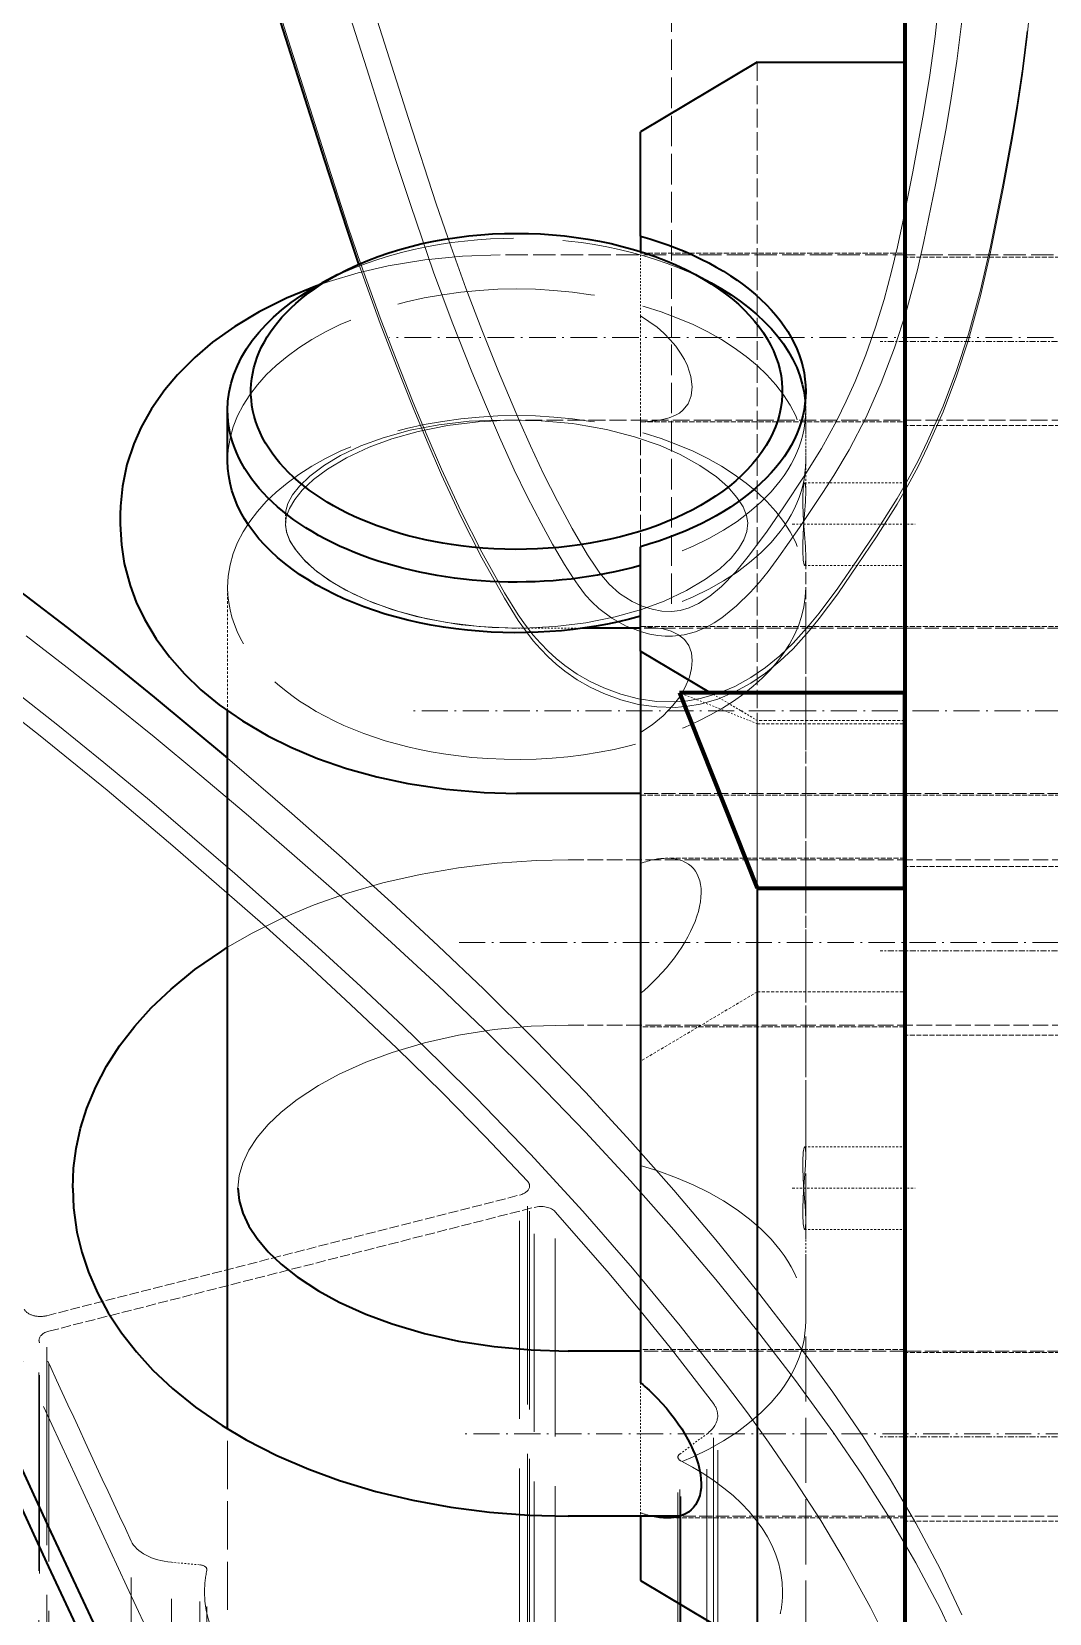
# Model space of a CAD drawing. Header units: millimetres. Extents: x 9871 to 39278, y 5493 to 26288.
# Drawn here: x 20398.8 to 20460.4, y 13012.9 to 13108.7 of the extents above; entities that cross this region are included whole.
import ezdxf

# ---------------------------------------------------------------- set-up
doc = ezdxf.new("R2010")
doc.units = ezdxf.units.MM
doc.linetypes.add('DASHDOT', pattern=[18.5, 12, -3, 0.5, -3])
doc.linetypes.add('DASHED', pattern=[15, 12, -3])

# ---------------------------------------------------------------- blocks, each defined once
blk = doc.blocks.new('A$C55E021B5')
at = {"color": 7, "linetype": 'DASHED', "lineweight": 13, "ltscale": 0.153949}
blk.add_line((1207.823, 1098.092), (1207.823, 1005.723), dxfattribs=at)
at = {"color": 7, "lineweight": 35, "ltscale": 0.2}
blk.add_line((1193.701, 1051.53), (1193.701, 931.53), dxfattribs=at)
at = {"color": 7, "lineweight": 140, "ltscale": 0.2}
blk.add_line((1193.701, 1051.53), (1193.701, 931.53), dxfattribs=at)
at = {"color": 7, "lineweight": 35, "ltscale": 0.014882}
for p, q in [((1202.63, 1038.976), (1193.701, 1038.976)), ((1202.63, 988.983), (1193.701, 988.983))]:
    blk.add_line(p, q, dxfattribs=at)
at = {"color": 7, "linetype": 'DASHED', "lineweight": 13, "ltscale": 0.063608}
blk.add_line((1193.701, 1038.976), (1193.701, 1000.811), dxfattribs=at)
at = {"color": 7, "linetype": 'DASHED', "lineweight": 13, "ltscale": 0.093789}
blk.add_line((1202.63, 1038.976), (1202.63, 982.703), dxfattribs=at)
at = {"color": 7, "lineweight": 35, "ltscale": 0.013712}
for p, q in [((1202.63, 1038.976), (1209.701, 1034.771)), ((1209.701, 947.06), (1202.63, 942.854))]:
    blk.add_line(p, q, dxfattribs=at)
at = {"color": 7, "lineweight": 35, "ltscale": 0.010525}
for p, q in [((1209.701, 1028.456), (1209.701, 1034.771)), ((1209.701, 1003.333), (1209.701, 1009.648))]:
    blk.add_line(p, q, dxfattribs=at)
at = {"color": 7, "lineweight": 35, "ltscale": 0.001567}
blk.add_line((1209.701, 1028.456), (1209.701, 1027.516), dxfattribs=at)
at = {"color": 7, "linetype": 'DASHED', "lineweight": 13, "ltscale": 0.006498}
blk.add_line((1209.701, 1027.516), (1209.701, 1023.617), dxfattribs=at)
at = {"color": 7, "linetype": 'DASHED', "lineweight": 13, "ltscale": 0.111666}
blk.add_line((1151.201, 1027.313), (1218.201, 1027.313), dxfattribs=at)
at = {"color": 7, "linetype": 'DASHED', "lineweight": 13, "ltscale": 0.025}
for p, q in [((1178.701, 1027.177), (1193.701, 1027.177)), ((1178.701, 1016.977), (1193.701, 1016.977)), ((1178.701, 1004.812), (1193.701, 1004.812)), ((1178.701, 994.612), (1193.701, 994.612)), ((1178.701, 990.284), (1193.701, 990.284)), ((1178.701, 980.084), (1193.701, 980.084)), ((1178.701, 960.858), (1193.701, 960.858)), ((1178.701, 950.658), (1193.701, 950.658))]:
    blk.add_line(p, q, dxfattribs=at)
at = {"color": 7, "linetype": 'DASHED', "lineweight": 13, "ltscale": 0.026667}
for p, q in [((1209.701, 1027.413), (1193.701, 1027.413)), ((1209.701, 1017.213), (1193.701, 1017.213)), ((1209.701, 1004.812), (1193.701, 1004.812)), ((1209.701, 994.612), (1193.701, 994.612)), ((1193.701, 980.587), (1209.701, 980.587)), ((1193.701, 961.049), (1209.701, 961.049))]:
    blk.add_line(p, q, dxfattribs=at)
at = {"color": 7, "lineweight": 35, "ltscale": 0.001802}
blk.add_line((1206.381, 1026.131), (1205.43, 1025.617), dxfattribs=at)
at = {"color": 7, "lineweight": 35, "ltscale": 0.001803}
blk.add_line((1228.023, 1026.131), (1228.974, 1025.616), dxfattribs=at)
at = {"color": 7, "linetype": 'DASHED', "lineweight": 13, "ltscale": 0.010592}
blk.add_line((1209.701, 1023.617), (1209.701, 1017.261), dxfattribs=at)
at = {"color": 7, "linetype": 'DASHDOT', "lineweight": 13, "ltscale": 0.134}
blk.add_line((1144.501, 1022.313), (1224.901, 1022.313), dxfattribs=at)
at = {"color": 7, "linetype": 'DASHDOT', "lineweight": 13, "ltscale": 0.03}
for p, q in [((1177.201, 1022.077), (1195.201, 1022.077)), ((1177.201, 985.185), (1195.201, 985.185)), ((1177.201, 955.758), (1195.201, 955.758))]:
    blk.add_line(p, q, dxfattribs=at)
at = {"color": 7, "linetype": 'DASHED', "lineweight": 13, "ltscale": 0.010049}
for p, q in [((1199.701, 1019.052), (1199.701, 1013.023)), ((1199.701, 968.808), (1199.701, 962.779))]:
    blk.add_line(p, q, dxfattribs=at)
at = {"color": 7, "linetype": 'DASHED', "lineweight": 13, "ltscale": 0.085}
blk.add_line((1167.201, 1017.313), (1218.201, 1017.313), dxfattribs=at)
at = {"color": 7, "linetype": 'DASHED', "lineweight": 13, "ltscale": 0.005113}
blk.add_line((1199.701, 1014.847), (1199.701, 1017.915), dxfattribs=at)
at = {"color": 7, "linetype": 'DASHED', "lineweight": 13, "ltscale": 7.97272e-05}
for p, q in [((1209.701, 1017.261), (1209.701, 1017.213)), ((1209.701, 994.66), (1209.701, 994.612))]:
    blk.add_line(p, q, dxfattribs=at)
at = {"color": 7, "linetype": 'DASHED', "lineweight": 13, "ltscale": 0.075057}
blk.add_line((1209.701, 1017.217), (1209.701, 972.183), dxfattribs=at)
at = {"color": 7, "lineweight": 35, "ltscale": 0.005113}
blk.add_line((1234.701, 1014.847), (1234.701, 1017.915), dxfattribs=at)
at = {"color": 7, "linetype": 'DASHED', "lineweight": 13, "ltscale": 0.010106}
for p, q in [((1199.764, 1013.513), (1193.701, 1013.513)), ((1199.764, 1008.513), (1193.701, 1008.513)), ((1199.764, 973.318), (1193.701, 973.318)), ((1199.764, 968.318), (1193.701, 968.318))]:
    blk.add_line(p, q, dxfattribs=at)
at = {"color": 7, "linetype": 'DASHED', "lineweight": 13, "ltscale": 0.000991058}
blk.add_line((1231.201, 1011.608), (1231.201, 1011.013), dxfattribs=at)
at = {"color": 7, "lineweight": 35, "ltscale": 0.000991058}
blk.add_line((1241.201, 1011.608), (1241.201, 1011.013), dxfattribs=at)
at = {"color": 7, "linetype": 'DASHDOT', "lineweight": 13, "ltscale": 0.012384}
for p, q in [((1200.512, 1011.013), (1193.082, 1011.013)), ((1200.512, 970.818), (1193.082, 970.818))]:
    blk.add_line(p, q, dxfattribs=at)
at = {"color": 7, "linetype": 'DASHED', "lineweight": 13, "ltscale": 0.060293}
blk.add_line((1199.701, 1009.003), (1199.701, 972.827), dxfattribs=at)
at = {"color": 7, "linetype": 'DASHED', "lineweight": 13, "ltscale": 0.328569}
blk.add_line((1199.701, 810.038), (1199.701, 1007.179), dxfattribs=at)
at = {"color": 7, "linetype": 'DASHED', "lineweight": 13, "ltscale": 0.012449}
blk.add_line((1234.701, 999.709), (1234.701, 1007.178), dxfattribs=at)
at = {"color": 7, "linetype": 'DASHED', "lineweight": 13, "ltscale": 0.070834}
for p, q in [((1167.201, 1004.713), (1209.701, 1004.713)), ((1167.201, 994.712), (1209.701, 994.712)), ((1167.201, 960.949), (1209.701, 960.949))]:
    blk.add_line(p, q, dxfattribs=at)
at = {"color": 7, "lineweight": 35, "ltscale": 0.005838}
blk.add_line((1209.701, 1004.713), (1213.204, 1004.713), dxfattribs=at)
at = {"color": 7, "linetype": 'DASHED', "lineweight": 13, "ltscale": 0.006662}
blk.add_line((1213.204, 1004.713), (1217.201, 1004.713), dxfattribs=at)
at = {"color": 7, "lineweight": 35, "ltscale": 0.008222}
blk.add_line((1209.701, 1003.333), (1205.461, 1000.811), dxfattribs=at)
at = {"color": 7, "lineweight": 35, "ltscale": 0.073831}
blk.add_line((1209.701, 1003.333), (1209.701, 959.035), dxfattribs=at)
at = {"color": 7, "lineweight": 35, "ltscale": 0.022745}
blk.add_line((1207.348, 1000.811), (1193.701, 1000.811), dxfattribs=at)
at = {"color": 7, "lineweight": 35, "ltscale": 0.019714}
blk.add_line((1193.701, 988.983), (1193.701, 1000.811), dxfattribs=at)
at = {"color": 7, "lineweight": 140, "ltscale": 0.022745}
blk.add_line((1193.701, 1000.811), (1207.348, 1000.811), dxfattribs=at)
at = {"color": 7, "lineweight": 140, "ltscale": 0.019714}
blk.add_line((1193.701, 988.983), (1193.701, 1000.811), dxfattribs=at)
at = {"color": 7, "linetype": 'DASHED', "lineweight": 13, "ltscale": 0.00549}
blk.add_line((1205.461, 1000.811), (1202.63, 999.127), dxfattribs=at)
at = {"color": 7, "lineweight": 35, "ltscale": 0.021225}
blk.add_line((1202.63, 988.983), (1207.348, 1000.811), dxfattribs=at)
at = {"color": 7, "linetype": 'DASHED', "lineweight": 13, "ltscale": 0.008465}
blk.add_line((1202.63, 998.93), (1207.348, 1000.811), dxfattribs=at)
at = {"color": 7, "lineweight": 140, "ltscale": 0.021225}
blk.add_line((1207.348, 1000.811), (1202.63, 988.983), dxfattribs=at)
at = {"color": 7, "linetype": 'DASHDOT', "lineweight": 13, "ltscale": 0.132001}
for p, q in [((1144.601, 999.712), (1223.802, 999.712)), ((1141.479, 955.949), (1220.68, 955.949))]:
    blk.add_line(p, q, dxfattribs=at)
at = {"color": 7, "linetype": 'DASHED', "lineweight": 13, "ltscale": 0.014882}
for p, q in [((1193.701, 999.127), (1202.63, 999.127)), ((1202.63, 998.93), (1193.701, 998.93)), ((1202.63, 982.703), (1193.701, 982.703))]:
    blk.add_line(p, q, dxfattribs=at)
at = {"color": 7, "linetype": 'DASHED', "lineweight": 13, "ltscale": 0.016908}
blk.add_line((1202.63, 999.127), (1202.63, 988.983), dxfattribs=at)
at = {"color": 7, "linetype": 'DASHED', "lineweight": 13, "ltscale": 0.016579}
blk.add_line((1202.63, 998.93), (1202.63, 988.983), dxfattribs=at)
at = {"color": 7, "lineweight": 35, "ltscale": 0.072446}
blk.add_line((1234.701, 956.242), (1234.701, 999.709), dxfattribs=at)
at = {"color": 7, "linetype": 'DASHED', "lineweight": 13, "ltscale": 0.006248}
blk.add_line((1209.701, 998.409), (1209.701, 994.66), dxfattribs=at)
at = {"color": 7, "lineweight": 35, "ltscale": 0.0125}
blk.add_line((1209.701, 994.712), (1217.201, 994.712), dxfattribs=at)
at = {"color": 7, "linetype": 'DASHED', "lineweight": 13, "ltscale": 0.07813}
for p, q in [((1214.079, 990.687), (1167.201, 990.687)), ((1214.079, 980.687), (1167.201, 980.687))]:
    blk.add_line(p, q, dxfattribs=at)
at = {"color": 7, "linetype": 'DASHED', "lineweight": 13, "ltscale": 0.023994}
for p, q in [((1193.701, 990.787), (1208.097, 990.787)), ((1193.701, 950.849), (1208.097, 950.849))]:
    blk.add_line(p, q, dxfattribs=at)
at = {"color": 7, "linetype": 'DASHED', "lineweight": 13, "ltscale": 0.076881}
blk.add_line((1193.701, 988.983), (1193.701, 942.854), dxfattribs=at)
at = {"color": 7, "lineweight": 140, "ltscale": 0.014882}
blk.add_line((1202.63, 988.983), (1193.701, 988.983), dxfattribs=at)
at = {"color": 7, "lineweight": 35, "ltscale": 0.076881}
blk.add_line((1202.63, 988.983), (1202.63, 942.854), dxfattribs=at)
at = {"color": 7, "linetype": 'DASHDOT', "lineweight": 13, "ltscale": 0.132204}
blk.add_line((1220.689, 985.687), (1141.367, 985.687), dxfattribs=at)
at = {"color": 7, "linetype": 'DASHED', "lineweight": 13, "ltscale": 0.013712}
blk.add_line((1202.63, 982.703), (1209.701, 978.498), dxfattribs=at)
at = {"color": 7, "linetype": 'DASHED', "lineweight": 13}
for p, q in [((1216.541, 312.721), (1216.541, 971.23)), ((1216.417, 312.418), (1216.417, 970.944)), ((1217.023, 311.841), (1217.023, 970.397)), ((1214.86, 310.775), (1214.86, 969.387)), ((1216.136, 311.056), (1216.136, 969.653)), ((1245.651, 304.191), (1245.651, 963.093)), ((1245.514, 303.22), (1245.514, 962.157)), ((1246.085, 302.492), (1246.085, 961.455)), ((1246.12, 302.653), (1246.12, 961.611)), ((1205.286, 298.696), (1205.286, 957.772)), ((1205.027, 297.952), (1205.027, 957.047)), ((1205.688, 296.808), (1205.688, 955.929)), ((1207.261, 295.15), (1207.261, 954.303)), ((1207.327, 295.57), (1207.327, 954.716)), ((1207.437, 295.38), (1207.437, 954.53)), ((1240.537, 290.236), (1240.537, 949.451)), ((1238.105, 288.944), (1238.105, 948.166)), ((1235.955, 288.49), (1235.955, 947.714)), ((1235.959, 288.453), (1235.959, 947.677)), ((1236.379, 288.785), (1236.379, 948.008)), ((1201.096, 287.148), (1201.096, 946.373)), ((1236.097, 287.148), (1236.097, 946.374))]:
    blk.add_line(p, q, dxfattribs=at)
at = {"color": 7, "linetype": 'DASHED', "lineweight": 13, "ltscale": 0.049241}
blk.add_line((1245.651, 963.093), (1217.023, 970.397), dxfattribs=at)
at = {"color": 7, "linetype": 'DASHED', "lineweight": 13, "ltscale": 0.050532}
blk.add_line((1245.514, 962.157), (1216.136, 969.653), dxfattribs=at)
at = {"color": 7, "lineweight": 35, "ltscale": 0.007297}
blk.add_line((1209.701, 960.949), (1214.079, 960.949), dxfattribs=at)
at = {"color": 7, "linetype": 'DASHED', "lineweight": 13, "ltscale": 0.008716}
blk.add_line((1209.701, 959.035), (1209.701, 953.805), dxfattribs=at)
at = {"color": 7, "linetype": 'DASHED', "lineweight": 13, "ltscale": 0.003398}
blk.add_line((1207.327, 954.716), (1205.688, 955.929), dxfattribs=at)
at = {"color": 7, "linetype": 'DASHED', "lineweight": 13, "ltscale": 0.243674}
blk.add_line((1234.701, 810.037), (1234.701, 956.242), dxfattribs=at)
at = {"color": 7, "linetype": 'DASHED', "lineweight": 13, "ltscale": 0.004403}
blk.add_line((1209.701, 953.805), (1209.701, 951.163), dxfattribs=at)
at = {"color": 7, "linetype": 'DASHED', "lineweight": 13, "ltscale": 0.066912}
blk.add_line((1167.201, 950.949), (1207.348, 950.949), dxfattribs=at)
at = {"color": 7, "lineweight": 35, "ltscale": 0.011218}
blk.add_line((1207.348, 950.949), (1214.079, 950.949), dxfattribs=at)
at = {"color": 7, "linetype": 'DASHED', "lineweight": 13, "ltscale": 0.000357056}
blk.add_line((1209.701, 951.163), (1209.701, 950.949), dxfattribs=at)
at = {"color": 7, "lineweight": 35, "ltscale": 0.006482}
blk.add_line((1209.701, 950.949), (1209.701, 947.06), dxfattribs=at)
at = {"color": 7, "linetype": 'DASHED', "lineweight": 13, "ltscale": 0.00289}
blk.add_line((1238.105, 948.166), (1236.379, 948.008), dxfattribs=at)
at = {"color": 7, "linetype": 'DASHED', "lineweight": 13}
for points in [[(1207.762, 1004.234), (1208.2, 1004.236), (1208.645, 1004.275), (1209.145, 1004.362), (1209.644, 1004.492), (1210.571, 1004.845), (1211.445, 1005.325), (1212.233, 1005.915), (1212.645, 1006.305), (1213.023, 1006.723), (1213.481, 1007.314), (1213.765, 1007.724), (1214.298, 1008.568), (1215.028, 1009.809), (1215.722, 1011.069), (1216.554, 1012.679), (1217.343, 1014.309), (1218.233, 1016.271), (1219.084, 1018.251), (1219.905, 1020.244), (1221.095, 1023.25), (1222.226, 1026.276), (1223.635, 1030.357), (1224.527, 1033.094), (1226.267, 1038.584), (1228.241, 1044.758)], [(1207.596, 1000.263), (1208.719, 1000.287), (1209.823, 1000.443), (1210.897, 1000.716), (1211.932, 1001.097), (1212.751, 1001.484), (1213.536, 1001.936), (1214.283, 1002.451), (1214.807, 1002.873), (1215.301, 1003.323), (1215.763, 1003.799), (1216.191, 1004.293), (1216.666, 1004.908), (1217.099, 1005.528), (1217.933, 1006.864), (1219.315, 1009.317), (1220.579, 1011.812), (1221.746, 1014.334), (1222.623, 1016.359), (1223.464, 1018.388), (1224.484, 1020.938), (1225.469, 1023.51), (1226.638, 1026.764), (1227.395, 1028.993), (1228.812, 1033.372), (1231.166, 1040.783), (1233.529, 1048.209)], [(1186.287, 1040.885), (1186.575, 1038.589), (1186.918, 1036.307), (1187.18, 1034.75), (1187.748, 1031.66), (1188.513, 1027.822), (1189.121, 1025.17), (1189.846, 1022.512), (1190.563, 1020.316), (1191.385, 1018.152), (1192.316, 1016.031), (1192.901, 1014.841), (1193.516, 1013.688), (1194.165, 1012.562), (1195.411, 1010.588), (1196.555, 1008.884), (1197.763, 1007.137), (1198.882, 1005.634), (1199.489, 1004.89), (1200.468, 1003.813), (1201.266, 1003.05), (1202.128, 1002.34), (1203.022, 1001.725), (1203.984, 1001.193), (1205.01, 1000.763), (1206.093, 1000.456), (1206.839, 1000.327), (1207.596, 1000.263)], [(1190.195, 1041.944), (1190.55, 1039.038), (1190.933, 1036.533), (1191.22, 1034.869), (1191.841, 1031.55), (1192.54, 1028.122), (1192.932, 1026.415), (1193.614, 1023.869), (1194.315, 1021.697), (1195.125, 1019.563), (1196.046, 1017.492), (1197.074, 1015.507), (1197.997, 1013.95), (1198.653, 1012.923), (1200.068, 1010.818), (1201.317, 1009.03), (1201.982, 1008.147), (1202.501, 1007.507), (1203.038, 1006.897), (1203.881, 1006.059), (1204.771, 1005.341), (1205.235, 1005.038), (1205.712, 1004.777), (1206.369, 1004.501), (1207.052, 1004.317), (1207.762, 1004.234)], [(1191.562, 1043.385), (1191.866, 1040.535), (1192.188, 1038.203), (1192.566, 1035.872), (1193.213, 1032.354), (1193.819, 1029.309), (1194.146, 1027.805), (1194.501, 1026.315), (1194.959, 1024.615), (1195.477, 1022.934), (1196.062, 1021.274), (1196.715, 1019.646), (1197.247, 1018.455), (1197.814, 1017.297), (1198.75, 1015.595), (1199.785, 1013.929), (1201.028, 1012.068), (1202.04, 1010.595), (1203.094, 1009.155), (1203.936, 1008.134), (1204.796, 1007.248), (1205.501, 1006.658), (1206.199, 1006.206), (1206.754, 1005.948), (1207.301, 1005.788), (1207.823, 1005.723)], [(1185.999, 1043.57), (1186.287, 1040.546), (1186.575, 1038.25), (1186.918, 1035.967), (1187.18, 1034.41), (1187.748, 1031.321), (1188.513, 1027.483), (1189.121, 1024.831), (1189.846, 1022.173), (1190.563, 1019.977), (1191.385, 1017.813), (1192.316, 1015.692), (1192.901, 1014.502), (1193.516, 1013.348), (1194.165, 1012.223), (1195.411, 1010.249), (1196.555, 1008.545), (1197.763, 1006.797), (1198.882, 1005.295), (1199.489, 1004.551), (1200.468, 1003.473), (1201.266, 1002.71), (1202.128, 1002), (1203.022, 1001.385), (1203.984, 1000.853), (1205.01, 1000.424), (1206.093, 1000.117), (1206.839, 999.988), (1207.596, 999.923)], [(1220.273, 1025.306), (1221.194, 1027.847), (1222.072, 1030.407), (1223.745, 1035.58), (1226.468, 1044.134)], [(1246.898, 1004.252), (1244.404, 1002.338), (1241.948, 1000.405), (1239.139, 998.137), (1236.373, 995.846), (1233.573, 993.473), (1230.806, 991.08), (1227.769, 988.401), (1224.773, 985.695), (1221.954, 983.081), (1219.193, 980.446), (1216.056, 977.34), (1213.031, 974.208), (1210.304, 971.256), (1207.674, 968.281), (1205.138, 965.283), (1202.67, 962.232), (1200.308, 959.165), (1198.051, 956.057), (1196.268, 953.435), (1194.588, 950.788), (1193.033, 948.127), (1191.567, 945.359), (1190.247, 942.57)], [(1247.532, 1000.855), (1244.983, 998.846), (1242.188, 996.585), (1239.429, 994.296), (1234.265, 989.874), (1229.24, 985.411), (1226.625, 983.015), (1224.057, 980.601), (1221.829, 978.448), (1219.656, 976.287), (1216.354, 972.868), (1213.199, 969.431), (1210.183, 965.97), (1207.295, 962.479), (1204.549, 958.975), (1203.231, 957.212), (1201.956, 955.442), (1200.328, 953.074), (1198.794, 950.699), (1197.363, 948.317), (1195.781, 945.426), (1195.052, 943.975)], [(1237.306, 939.199), (1240.805, 946.698), (1247.754, 961.706)], [(1292.613, 1028.381), (1287.605, 1025.668), (1283.199, 1023.189), (1278.867, 1020.664), (1274.607, 1018.095), (1270.42, 1015.483), (1266.306, 1012.83), (1262.267, 1010.137), (1258.311, 1007.403), (1254.442, 1004.627), (1250.189, 1001.442), (1246.045, 998.201), (1241.994, 994.9), (1238.01, 991.538), (1232.572, 986.788), (1229.893, 984.375), (1227.253, 981.942), (1224.445, 979.281), (1221.717, 976.606), (1219.082, 973.923), (1216.541, 971.23)], [(1207.596, 999.923), (1208.719, 999.948), (1209.823, 1000.104), (1210.897, 1000.377), (1211.932, 1000.757), (1212.751, 1001.145), (1213.536, 1001.597), (1214.283, 1002.112), (1214.807, 1002.533), (1215.301, 1002.984), (1215.763, 1003.46), (1216.191, 1003.954), (1216.666, 1004.569), (1217.099, 1005.188), (1217.933, 1006.525), (1219.315, 1008.977), (1220.579, 1011.473), (1221.746, 1013.995), (1222.623, 1016.019), (1223.464, 1018.048), (1224.484, 1020.599), (1225.469, 1023.171), (1226.751, 1026.751)], [(1218.201, 1027.313), (1220.488, 1027.239), (1222.756, 1027.016), (1224.985, 1026.645), (1226.798, 1026.222), (1228.561, 1025.697), (1229.249, 1025.459)], [(1207.823, 1005.723), (1208.404, 1005.747), (1208.998, 1005.86), (1209.608, 1006.057), (1210.207, 1006.329), (1210.982, 1006.823), (1211.605, 1007.381), (1212.167, 1008.051), (1212.416, 1008.401), (1212.906, 1009.162), (1213.845, 1010.76), (1214.729, 1012.396), (1215.565, 1014.062), (1216.361, 1015.755), (1217.024, 1017.244), (1218.294, 1020.262), (1219.303, 1022.778), (1220.273, 1025.306)], [(1209.701, 1023.617), (1209.19, 1023.292), (1208.702, 1022.931), (1208.287, 1022.573), (1207.901, 1022.183), (1207.569, 1021.791), (1207.273, 1021.373), (1207.047, 1020.988), (1206.858, 1020.59), (1206.651, 1019.955), (1206.569, 1019.329), (1206.626, 1018.773), (1206.816, 1018.294), (1207.129, 1017.912), (1207.347, 1017.743), (1207.59, 1017.605), (1207.967, 1017.454), (1208.376, 1017.348), (1208.801, 1017.279), (1209.701, 1017.217)], [(1220.564, 1004.925), (1218.681, 1004.753), (1216.768, 1004.716), (1214.864, 1004.814), (1213.005, 1005.046), (1211.229, 1005.402), (1209.635, 1005.852), (1208.266, 1006.355), (1206.911, 1006.989), (1205.759, 1007.675), (1204.908, 1008.313), (1204.222, 1008.964), (1203.767, 1009.523), (1203.443, 1010.065), (1203.255, 1010.576), (1203.203, 1011.089), (1203.281, 1011.547), (1203.491, 1012.055), (1203.864, 1012.636), (1204.422, 1013.269), (1205.108, 1013.876), (1206.101, 1014.572), (1207.308, 1015.239), (1208.509, 1015.769), (1210.068, 1016.309), (1211.767, 1016.746), (1213.573, 1017.065), (1213.838, 1017.101)], [(1213.838, 1017.101), (1215.722, 1017.273), (1217.634, 1017.31), (1219.538, 1017.211), (1221.397, 1016.98), (1223.173, 1016.623), (1224.767, 1016.174), (1226.136, 1015.671), (1227.492, 1015.036), (1228.643, 1014.35), (1229.494, 1013.713), (1230.18, 1013.062), (1230.636, 1012.503), (1230.959, 1011.961), (1231.147, 1011.449), (1231.199, 1010.936), (1231.121, 1010.479), (1230.912, 1009.97), (1230.538, 1009.39), (1229.98, 1008.757), (1229.294, 1008.15), (1228.301, 1007.454), (1227.094, 1006.787), (1225.894, 1006.257), (1224.334, 1005.716), (1222.635, 1005.279), (1220.829, 1004.96), (1220.564, 1004.925)], [(1218.201, 1017.313), (1220.072, 1017.244), (1221.902, 1017.037), (1223.652, 1016.702), (1225.283, 1016.248), (1226.636, 1015.748), (1227.874, 1015.162), (1228.832, 1014.592), (1229.724, 1013.925), (1230.348, 1013.321), (1230.773, 1012.781), (1231.051, 1012.274), (1231.185, 1011.818), (1231.201, 1011.608)], [(1199.764, 1013.513), (1199.768, 1013.512), (1199.774, 1013.509), (1199.781, 1013.501), (1199.796, 1013.474), (1199.851, 1013.185), (1199.88, 1012.635), (1199.877, 1012.18), (1199.828, 1011.175), (1199.722, 1009.632), (1199.701, 1009.003)], [(1199.701, 1013.023), (1199.72, 1013.395), (1199.742, 1013.489)], [(1199.764, 1008.513), (1199.768, 1008.513), (1199.774, 1008.517), (1199.781, 1008.525), (1199.796, 1008.551), (1199.851, 1008.841), (1199.88, 1009.391), (1199.877, 1009.846), (1199.828, 1010.85), (1199.722, 1012.394), (1199.701, 1013.023)], [(1231.201, 1011.013), (1231.134, 1010.524), (1230.948, 1010.042), (1230.615, 1009.494), (1230.094, 1008.872), (1229.413, 1008.246), (1228.576, 1007.631), (1227.542, 1007.016), (1226.212, 1006.386), (1224.763, 1005.85), (1223.276, 1005.428), (1221.423, 1005.05), (1219.479, 1004.809), (1217.487, 1004.714), (1217.201, 1004.713)], [(1199.701, 1009.003), (1199.72, 1008.63), (1199.742, 1008.536)], [(1209.701, 1004.809), (1208.775, 1004.744), (1208.337, 1004.67), (1207.84, 1004.528), (1207.397, 1004.315), (1207.047, 1004.035), (1206.783, 1003.672), (1206.621, 1003.231), (1206.569, 1002.764), (1206.612, 1002.265), (1206.74, 1001.752), (1206.991, 1001.146), (1207.329, 1000.567), (1207.739, 1000.025), (1208.331, 999.412), (1208.991, 998.874), (1209.701, 998.409)], [(1234.7, 996.846), (1230.806, 993.492), (1227.769, 990.812), (1224.773, 988.107), (1221.954, 985.493), (1219.193, 982.857), (1216.056, 979.751), (1213.031, 976.619), (1210.304, 973.668), (1207.674, 970.693), (1205.138, 967.695), (1202.67, 964.643), (1200.308, 961.577), (1198.051, 958.469), (1196.268, 955.846), (1194.588, 953.199), (1193.033, 950.538), (1191.567, 947.771), (1190.247, 944.981)], [(1234.701, 985.394), (1233.217, 986.249), (1231.435, 987.135), (1229.461, 987.966), (1227.504, 988.656), (1225.304, 989.293), (1223.04, 989.812), (1220.724, 990.211), (1218.37, 990.49), (1215.991, 990.648), (1214.079, 990.687)], [(1234.079, 970.818), (1234.006, 971.572), (1233.787, 972.329), (1233.41, 973.118), (1232.911, 973.875), (1232.238, 974.67), (1231.457, 975.419), (1230.492, 976.186), (1229.201, 977.034), (1227.946, 977.72), (1226.335, 978.449), (1224.746, 979.037), (1222.789, 979.615), (1220.715, 980.077), (1218.552, 980.413), (1216.331, 980.618), (1214.079, 980.687)], [(1199.764, 973.318), (1199.768, 973.317), (1199.774, 973.313), (1199.781, 973.306), (1199.796, 973.279), (1199.851, 972.99), (1199.88, 972.44), (1199.877, 971.985), (1199.828, 970.98), (1199.722, 969.437), (1199.701, 968.808)], [(1199.701, 972.827), (1199.72, 973.2), (1199.742, 973.294)], [(1199.764, 968.318), (1199.768, 968.318), (1199.774, 968.322), (1199.781, 968.33), (1199.796, 968.356), (1199.851, 968.646), (1199.88, 969.196), (1199.877, 969.651), (1199.828, 970.655), (1199.722, 972.199), (1199.701, 972.827)], [(1214.86, 969.387), (1211.716, 965.796), (1209.739, 963.434), (1207.819, 961.057), (1205.286, 957.772)], [(1199.701, 968.808), (1199.72, 968.435), (1199.742, 968.341)]]:
    blk.add_lwpolyline(points, dxfattribs=at)
at = {"color": 7, "lineweight": 35}
for points in [[(1226.751, 1026.751), (1227.467, 1028.873), (1228.812, 1033.033), (1231.166, 1040.443), (1233.529, 1047.87), (1234.86, 1052.22), (1237.084, 1059.861), (1239.851, 1069.792)], [(1302.45, 1040.062), (1297.369, 1037.561), (1291.119, 1034.375), (1285.081, 1031.147), (1279.176, 1027.838), (1273.398, 1024.446), (1268.336, 1021.346), (1263.361, 1018.176), (1258.508, 1014.96), (1254.555, 1012.238), (1250.682, 1009.472), (1246.898, 1006.664), (1244.404, 1004.75), (1241.948, 1002.817), (1239.139, 1000.548), (1234.7, 996.846)], [(1242.671, 944.224), (1245.515, 950.299), (1252.534, 965.513)], [(1242.671, 941.812), (1245.515, 947.887), (1252.534, 963.102)], [(1229.249, 1025.459), (1231.143, 1024.691), (1232.79, 1023.872), (1234.269, 1022.986), (1235.605, 1022.029), (1236.69, 1021.111), (1237.74, 1020.057), (1238.504, 1019.147), (1239.311, 1017.99), (1239.935, 1016.878), (1240.38, 1015.879), (1240.794, 1014.632), (1241.073, 1013.315), (1241.191, 1012.097), (1241.201, 1011.608)], [(1241.201, 1011.013), (1241.134, 1009.762), (1240.956, 1008.622), (1240.603, 1007.298), (1240.227, 1006.296), (1239.731, 1005.257), (1239.022, 1004.071), (1238.221, 1002.983), (1237.307, 1001.946), (1236.312, 1000.99), (1235.206, 1000.081), (1233.8, 999.1), (1232.255, 998.196), (1230.877, 997.514), (1229.259, 996.836), (1227.494, 996.226), (1225.668, 995.718), (1223.794, 995.313), (1221.495, 994.964), (1219.16, 994.764), (1217.201, 994.712)], [(1244.079, 970.818), (1244.026, 972.03), (1243.871, 973.211), (1243.598, 974.447), (1243.217, 975.66), (1242.678, 976.954), (1242.027, 978.193), (1241.236, 979.427), (1240.317, 980.626), (1239.328, 981.725), (1238.127, 982.87), (1236.684, 984.044), (1235.059, 985.169), (1234.701, 985.394)], [(1234.079, 970.818), (1234.006, 970.063), (1233.787, 969.306), (1233.41, 968.517), (1232.911, 967.76), (1232.238, 966.966), (1231.457, 966.217), (1230.492, 965.449), (1229.201, 964.601), (1227.946, 963.916), (1226.335, 963.187), (1224.746, 962.599), (1222.789, 962.021), (1220.715, 961.559), (1218.552, 961.222), (1216.331, 961.017), (1214.079, 960.949)], [(1244.079, 970.818), (1244.028, 969.628), (1243.821, 968.154), (1243.531, 966.945), (1243.127, 965.735), (1242.579, 964.476), (1241.928, 963.274), (1241.127, 962.055), (1240.221, 960.896), (1239.225, 959.805), (1238.038, 958.687), (1236.634, 957.553), (1235.036, 956.451), (1233.572, 955.581), (1231.728, 954.637), (1229.781, 953.795), (1227.918, 953.115), (1225.735, 952.457), (1223.486, 951.915), (1221.182, 951.493), (1218.837, 951.191), (1216.465, 951.009), (1214.079, 950.949)]]:
    blk.add_lwpolyline(points, dxfattribs=at)
at = {"color": 7, "linetype": 'DASHED', "lineweight": 13}
for centre, radius, start, end in [((1199.774, 1013.483), 0.0318, 107.50158, 168.30638), ((1199.774, 1008.543), 0.0318, 191.69362, 252.49842), ((1217.793, 992.347), 12.668, 224.02942, 230.29976), ((1199.774, 973.288), 0.0318, 107.50158, 168.30638), ((1199.774, 968.348), 0.0318, 191.69362, 252.49842), ((175.52, 1448.866), 1176.298, 334.876875, 335.520975), ((1207.697, 956.668), 5.858, 282.45237, 289.99957)]:
    blk.add_arc(centre, radius, start, end, dxfattribs=at)
at = {"color": 7, "lineweight": 35}
for centre, radius, start, end in [((1217.793, 949.288), 12.668, 129.70023, 135.97058), ((1208.06, 954.944), 4.095, 270.50942, 282.6961)]:
    blk.add_arc(centre, radius, start, end, dxfattribs=at)
for centre, major_axis, ratio, start_param, end_param in [((1217.201, 1019.052), (16.086, 0), 0.594762, 0.832893, 2.308592), ((1217.201, 1019.052), (-17.5, 0), 0.594762, 5.1553, 6.283185), ((1217.201, 1019.052), (16.086, 0), 0.594762, 2.308592, 4.92441), ((1217.201, 1017.915), (17.5, 0), 0.594762, 2.308592, 3.086901), ((1217.201, 1019.052), (16.086, 0), 0.594762, 4.92441, 7.116078), ((1217.201, 1017.915), (17.5, 0), 0.594762, 6.283166, 7.116078), ((1217.201, 1019.052), (-17.5, 0), 0.594762, 0, 1.127885), ((1217.201, 1017.915), (17.5, 0), 0.594762, 4.269479, 6.283166), ((1217.201, 1014.847), (17.5, 0), 0.594762, 4.92441, 6.283166), ((1217.201, 1014.847), (17.5, 0), 0.594762, 4.269479, 4.92441), ((1211.13, 955.949), (4.554, 4.554), 0.504089, 1.603879, 3.608556)]:
    blk.add_ellipse(centre, major_axis=major_axis, ratio=ratio, start_param=start_param, end_param=end_param, dxfattribs=at)
at = {"color": 7, "linetype": 'DASHED', "lineweight": 13}
for centre, major_axis, ratio, start_param, end_param in [((1217.201, 1017.915), (17.5, 0), 0.594762, 0.832893, 2.308592), ((1217.201, 1014.847), (17.5, 0), 0.594762, 6.283166, 9.424759), ((1217.201, 1017.915), (17.5, 0), 0.594762, 3.086901, 3.141574), ((1217.201, 1017.915), (17.5, 0), 0.594762, 3.141574, 4.269479), ((1217.201, 1007.178), (17.5, 0), 0.594762, 6.283166, 9.424759), ((1217.201, 1014.847), (17.5, 0), 0.594762, 3.141574, 4.269479), ((1217.201, 1007.178), (17.5, 0), 0.594762, 3.141574, 4.92441), ((1217.201, 1007.178), (17.5, 0), 0.594762, 4.92441, 6.283166), ((1211.13, 985.687), (-4.554, 4.554), 0.504089, 5.816222, 7.820899), ((1211.132, 985.681), (-4.557, 4.56), 0.503992, 5.463856, 5.816597), ((1217.201, 962.779), (-17.5, 0), 0.594762, 5.1553, 6.283185), ((1217.418, 970.944), (1, 0), 0.594762, 2.638725, 3.141568), ((1217.418, 970.944), (1, 0), 0.594762, 3.141568, 4.307155), ((1215.742, 969.106), (1, 0), 0.594762, 1.165563, 2.65034), ((1246.045, 963.64), (1, 0), 0.594762, 4.307155, 6.018459), ((1217.201, 962.779), (-17.5, 0), 0.594762, 0, 1.127885), ((1245.12, 961.611), (1, 0), 0.594762, 6.283142, 7.448748), ((1245.12, 961.611), (1, 0), 0.594762, 6.018105, 6.283142), ((1208.027, 957.047), (3, 0), 0.594762, 2.72294, 3.141544), ((1208.027, 957.047), (3, 0), 0.594762, 3.141544, 3.818463), ((1218.597, 946.374), (17.5, 0), 0.594762, 2.275448, 3.14163), ((1206.937, 954.53), (0.5, 0), 0.594762, 5.417041, 6.283229), ((1206.937, 954.53), (0.5, 0), 0.594762, 0.000043, 0.67687), ((1237.648, 949.93), (3, 0), 0.594762, 4.865661, 6.01163), ((1236.455, 947.714), (0.5, 0), 0.594762, 1.724068, 3.141627), ((1236.455, 947.714), (0.5, 0), 0.594762, 3.141627, 3.267083), ((1218.597, 946.374), (17.5, 0), 0.594762, 0.000037, 0.12549), ((1218.597, 946.374), (17.5, 0), 0.594762, 3.14163, 3.267083), ((1218.597, 946.374), (17.5, 0), 0.594762, 5.417041, 6.283222), ((1200.738, 945.034), (0.5, 0), 0.594762, 0.000034, 0.12549)]:
    blk.add_ellipse(centre, major_axis=major_axis, ratio=ratio, start_param=start_param, end_param=end_param, dxfattribs=at)
blk = doc.blocks.new('1')
at = {"xscale": -1}
blk.add_blockref('A$C55E021B5', (21645.348, 12067.877), dxfattribs=at)

msp = doc.modelspace()

# ---------------------------------------------------------------- block references
msp.add_blockref('1', (0, 0))

doc.saveas('drawing.dxf')
